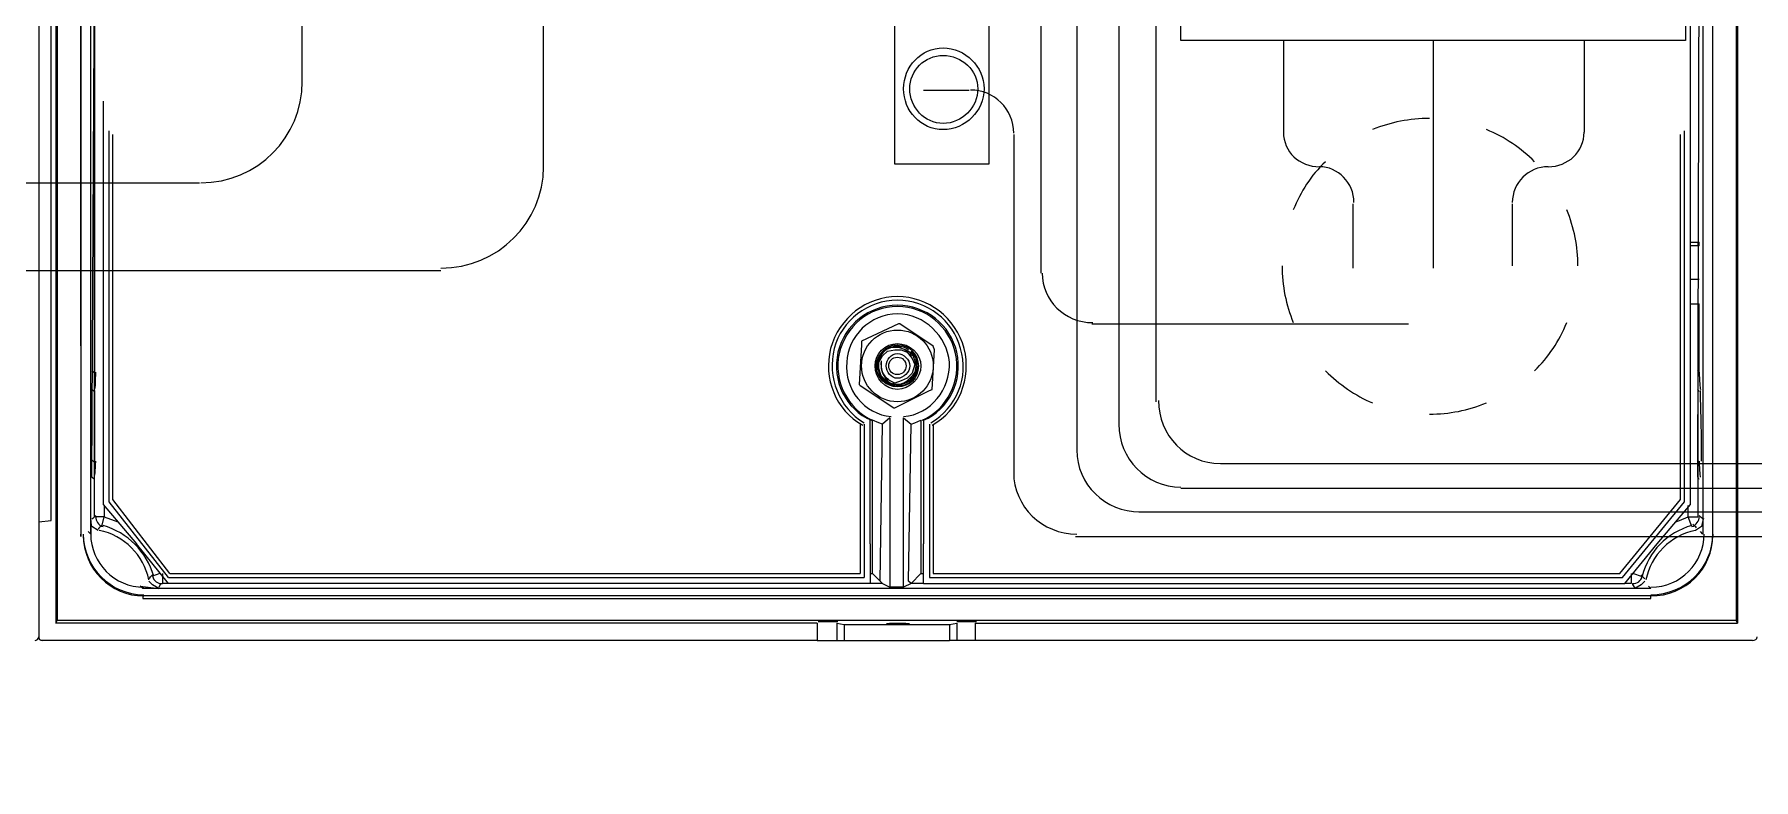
# Model space of a CAD drawing. Header units: metres. Extents: x 2999 to 3164, y 1641 to 1678.
# Drawn here: x 3005.558 to 3007.221, y 1644.201 to 1644.923 of the extents above; entities that cross this region are included whole.
import ezdxf

# ---------------------------------------------------------------- set-up
doc = ezdxf.new("R2010")
doc.units = ezdxf.units.M
doc.linetypes.add('CONTORNO_QUADRO_T', pattern=[0.35, 0.2, -0.15])

msp = doc.modelspace()

# ---------------------------------------------------------------- linework, layer by layer
at = {"color": 7, "linetype": 'Continuous', "lineweight": 20, "true_color": 0x000007}
for points in [[(3005.5618, 1647.6572), (3005.5618, 1644.3383), (3005.5618, 1644.3383)], [(3005.5618, 1647.6572), (3005.5618, 1644.3383), (3005.5618, 1644.3383)], [(3005.5797, 1647.5374), (3005.5797, 1644.3551), (3005.5797, 1644.3551)], [(3007.2044, 1647.5374), (3007.2044, 1644.3551), (3007.2044, 1644.3551)], [(3005.5785, 1647.5267), (3005.5785, 1644.3527), (3005.5785, 1644.3527)], [(3007.2056, 1647.5267), (3007.2056, 1644.3527), (3007.2056, 1644.3527)], [(3005.6025, 1647.3842), (3005.6001, 1647.3866), (3005.6025, 1644.4365)], [(3007.1817, 1644.4389), (3007.1817, 1644.4365), (3007.1817, 1647.3842), (3007.1793, 1647.3866)], [(3005.6121, 1644.4389), (3005.6121, 1647.3746), (3005.6025, 1647.3842), (3005.6025, 1644.4389)], [(3007.1817, 1644.4389), (3007.1817, 1647.3842), (3007.1721, 1647.3746), (3007.1721, 1644.4389)], [(3005.5618, 1644.4509), (3005.5738, 1644.4521), (3005.5738, 1645.5392), (3005.5618, 1645.5392)], [(3005.6157, 1644.4556), (3005.6157, 1645.0363), (3005.6157, 1645.0363)], [(3007.1602, 1644.4676), (3007.1602, 1645.0303), (3007.1602, 1645.0303)], [(3005.6157, 1644.4916), (3005.6133, 1644.494), (3005.6157, 1644.9812)], [(3005.6157, 1644.9812), (3005.6157, 1644.5945), (3005.6157, 1644.5945)], [(3007.1685, 1644.4916), (3007.1673, 1644.494), (3007.1685, 1644.9812)], [(3005.624, 1644.8579), (3005.624, 1644.4676), (3005.624, 1644.4676)], [(3005.63, 1644.47), (3005.63, 1644.8292), (3005.63, 1644.8292)], [(3005.6336, 1644.4724), (3005.6336, 1644.8256), (3005.6336, 1644.8256)], [(3007.1506, 1644.4724), (3007.1506, 1644.8256), (3007.1506, 1644.8256)], [(3007.1542, 1644.47), (3007.1542, 1644.8292), (3007.1542, 1644.8292)], [(3007.1602, 1644.7214), (3007.1685, 1644.7214), (3007.1685, 1644.7214)], [(3007.1685, 1644.7178), (3007.1602, 1644.7178), (3007.1602, 1644.7178)], [(3007.1673, 1644.7214), (3007.1673, 1644.7178), (3007.1673, 1644.7178)], [(3007.1685, 1644.7178), (3007.1685, 1644.7214), (3007.1685, 1644.7214)], [(3007.1602, 1644.6855), (3007.1685, 1644.6855), (3007.1685, 1644.6855)], [(3007.1602, 1644.6616), (3007.1685, 1644.6616), (3007.1685, 1644.6616)], [(3007.1673, 1644.6616), (3007.1673, 1644.4556), (3007.1673, 1644.4556)], [(3007.1685, 1644.5945), (3007.1685, 1644.6616), (3007.1685, 1644.6616)], [(3006.3831, 1644.5849), (3006.3819, 1644.5849), (3006.3771, 1644.5921), (3006.3735, 1644.5993), (3006.3735, 1644.6065), (3006.3783, 1644.6149), (3006.3843, 1644.6197), (3006.3939, 1644.6197), (3006.4011, 1644.6173), (3006.4071, 1644.6137), (3006.4095, 1644.6065), (3006.4107, 1644.6029), (3006.4095, 1644.5957), (3006.4071, 1644.5921)], [(3006.3879, 1644.5838), (3006.3819, 1644.5873), (3006.3771, 1644.5921), (3006.3747, 1644.5993), (3006.3747, 1644.6053), (3006.3783, 1644.6113), (3006.3831, 1644.6161), (3006.3903, 1644.6173), (3006.3963, 1644.6173), (3006.4023, 1644.6149), (3006.4071, 1644.6089), (3006.4095, 1644.6029), (3006.4071, 1644.5945), (3006.4023, 1644.5897), (3006.3963, 1644.5873), (3006.3903, 1644.5849), (3006.3831, 1644.5885)], [(3006.3951, 1644.6197), (3006.3927, 1644.6221), (3006.3927, 1644.6221)], [(3006.3939, 1644.6197), (3006.3963, 1644.6197), (3006.3963, 1644.6197)], [(3006.3999, 1644.6173), (3006.4023, 1644.6161), (3006.4023, 1644.6161)], [(3006.4071, 1644.6113), (3006.4047, 1644.6137), (3006.4071, 1644.6137)], [(3005.6157, 1644.5945), (3005.6133, 1644.5969), (3005.6133, 1644.5969)], [(3006.3771, 1644.5897), (3006.3747, 1644.5921), (3006.3747, 1644.5921)], [(3006.3771, 1644.6053), (3006.3771, 1644.5993), (3006.3783, 1644.5945), (3006.3819, 1644.5885), (3006.3855, 1644.5849), (3006.3915, 1644.5838), (3006.3963, 1644.5838), (3006.4023, 1644.5873), (3006.4071, 1644.5921)], [(3006.4107, 1644.6029), (3006.4095, 1644.5933), (3006.4047, 1644.5873), (3006.3951, 1644.5838), (3006.3879, 1644.5838)], [(3006.4095, 1644.5945), (3006.4071, 1644.5921), (3006.4071, 1644.5921)], [(3007.1685, 1644.5945), (3007.1673, 1644.5969), (3007.1673, 1644.5969)], [(3005.6157, 1644.5766), (3005.6133, 1644.579), (3005.6133, 1644.579)], [(3006.3843, 1644.5838), (3006.3831, 1644.5849), (3006.3831, 1644.5849)], [(3007.1685, 1644.5766), (3007.1673, 1644.579), (3007.1673, 1644.579)], [(3006.3568, 1644.5454), (3006.3568, 1644.4006), (3006.3568, 1644.4006)], [(3006.3604, 1644.5454), (3006.3604, 1644.397), (3006.3604, 1644.397)], [(3006.3664, 1644.4293), (3006.3664, 1644.549), (3006.3664, 1644.549)], [(3006.3855, 1644.5514), (3006.3783, 1644.5454), (3006.3747, 1644.5466), (3006.3687, 1644.549)], [(3006.3783, 1644.391), (3006.3687, 1644.4006), (3006.3687, 1644.549)], [(3006.3783, 1644.391), (3006.3759, 1644.3934), (3006.3783, 1644.5454)], [(3006.3855, 1644.5514), (3006.3855, 1644.3874), (3006.3855, 1644.3874)], [(3006.3987, 1644.5514), (3006.4059, 1644.5454), (3006.4095, 1644.5466), (3006.4154, 1644.549)], [(3006.3987, 1644.3874), (3006.3987, 1644.5514), (3006.3987, 1644.5514)], [(3006.4059, 1644.391), (3006.4035, 1644.3934), (3006.4059, 1644.5454)], [(3006.4154, 1644.549), (3006.4154, 1644.4006), (3006.4059, 1644.391)], [(3006.4178, 1644.549), (3006.4178, 1644.4293), (3006.4178, 1644.4293)], [(3006.4238, 1644.5454), (3006.4238, 1644.397), (3006.4238, 1644.397)], [(3006.4274, 1644.5454), (3006.4274, 1644.4006), (3006.4274, 1644.4006)], [(3005.6157, 1644.5083), (3005.6133, 1644.5107), (3005.6133, 1644.5107)], [(3007.1685, 1644.5083), (3007.1673, 1644.5107), (3007.1673, 1644.5107)], [(3005.6157, 1644.4916), (3005.6133, 1644.494), (3005.6133, 1644.494)], [(3007.1685, 1644.4916), (3007.1673, 1644.494), (3007.1673, 1644.494)], [(3005.624, 1644.4676), (3005.6564, 1644.4293), (3005.6564, 1644.4293)], [(3005.6252, 1644.4664), (3005.6252, 1644.4556), (3005.6252, 1644.4556)], [(3005.6875, 1644.397), (3005.63, 1644.47), (3005.63, 1644.47)], [(3005.6887, 1644.4006), (3005.6336, 1644.4724), (3005.6336, 1644.4724)], [(3007.0919, 1644.4006), (3007.1506, 1644.4724), (3007.1506, 1644.4724)], [(3007.0943, 1644.397), (3007.1542, 1644.47), (3007.1542, 1644.47)], [(3007.1278, 1644.4293), (3007.1602, 1644.4676), (3007.1602, 1644.4676)], [(3007.1578, 1644.4556), (3007.1578, 1644.4664), (3007.1578, 1644.4664)], [(3005.6121, 1644.4389), (3005.6097, 1644.4413), (3005.6097, 1644.4413)], [(3005.6121, 1644.4521), (3005.6121, 1644.4389), (3005.6121, 1644.4389)], [(3005.6192, 1644.4425), (3005.6133, 1644.4461), (3005.6121, 1644.4521)], [(3005.6228, 1644.4461), (3005.6252, 1644.4556), (3005.6157, 1644.4556)], [(3005.6252, 1644.4556), (3005.6348, 1644.4521), (3005.6384, 1644.4509)], [(3007.1458, 1644.4509), (3007.1494, 1644.4521), (3007.1578, 1644.4556)], [(3007.1613, 1644.4461), (3007.1578, 1644.4556), (3007.1673, 1644.4556)], [(3007.1721, 1644.4521), (3007.1709, 1644.4461), (3007.1649, 1644.4425)], [(3007.1721, 1644.4389), (3007.1697, 1644.4413), (3007.1697, 1644.4413)], [(3007.1721, 1644.4521), (3007.1721, 1644.4389), (3007.1721, 1644.4389)], [(3005.6025, 1644.4365), (3005.6025, 1644.4389), (3005.6025, 1644.4389)], [(3005.6875, 1644.391), (3005.6564, 1644.4293), (3005.6564, 1644.4293)], [(3006.3664, 1644.4293), (3006.3664, 1644.391), (3005.6875, 1644.391)], [(3006.4178, 1644.391), (3006.4178, 1644.4293), (3006.4178, 1644.4293)], [(3006.4178, 1644.391), (3007.0967, 1644.391), (3007.1278, 1644.4293)], [(3005.6779, 1644.3862), (3005.6719, 1644.3898), (3005.6683, 1644.3934)], [(3005.6791, 1644.4006), (3005.6719, 1644.3982), (3005.6719, 1644.3982)], [(3005.6815, 1644.4006), (3005.6815, 1644.391), (3005.6815, 1644.391)], [(3005.6875, 1644.391), (3005.6815, 1644.391), (3005.6815, 1644.391)], [(3005.6875, 1644.397), (3006.3604, 1644.397), (3006.3604, 1644.397)], [(3005.6887, 1644.4006), (3006.3568, 1644.4006), (3006.3568, 1644.4006)], [(3006.3664, 1644.4006), (3006.3687, 1644.4006), (3006.3687, 1644.4006)], [(3006.3783, 1644.391), (3006.3664, 1644.391), (3006.3664, 1644.391)], [(3006.3783, 1644.391), (3006.3855, 1644.3874), (3006.3855, 1644.3874)], [(3006.4059, 1644.391), (3006.3987, 1644.3874), (3006.3855, 1644.3874)], [(3006.4178, 1644.391), (3006.4059, 1644.391), (3006.4059, 1644.391)], [(3006.4154, 1644.4006), (3006.4178, 1644.4006), (3006.4178, 1644.4006)], [(3006.4238, 1644.397), (3007.0943, 1644.397), (3007.0943, 1644.397)], [(3006.4274, 1644.4006), (3007.0919, 1644.4006), (3007.0919, 1644.4006)], [(3007.1027, 1644.391), (3007.0967, 1644.391), (3007.0967, 1644.391)], [(3007.1027, 1644.4006), (3007.1027, 1644.391), (3007.1027, 1644.391)], [(3007.1051, 1644.4006), (3007.1123, 1644.3982), (3007.1123, 1644.3982)], [(3007.1159, 1644.3934), (3007.1123, 1644.3898), (3007.1063, 1644.3862)], [(3005.6624, 1644.3862), (3005.66, 1644.3886), (3005.6779, 1644.3862)], [(3007.1218, 1644.3862), (3005.6624, 1644.3862), (3005.6624, 1644.3862)], [(3007.1218, 1644.379), (3005.6624, 1644.379), (3005.6624, 1644.379)], [(3005.6624, 1644.379), (3005.6624, 1644.3766), (3005.6624, 1644.3766)], [(3005.6624, 1644.3766), (3007.1218, 1644.3766), (3007.1218, 1644.379)], [(3007.1218, 1644.3862), (3007.1063, 1644.3862), (3007.1063, 1644.3862)], [(3007.1218, 1644.3862), (3007.1194, 1644.3886), (3007.1194, 1644.3886)], [(3006.3149, 1644.3527), (3005.5785, 1644.3527), (3005.5797, 1644.3551)], [(3006.4681, 1644.3527), (3007.2056, 1644.3527), (3007.2044, 1644.3551), (3005.5797, 1644.3551)], [(3006.3149, 1644.3527), (3006.3149, 1644.3359), (3006.334, 1644.3359)], [(3006.334, 1644.3527), (3006.3412, 1644.3515), (3006.3412, 1644.3515)], [(3006.334, 1644.3527), (3006.334, 1644.3359), (3006.3412, 1644.3359)], [(3006.3412, 1644.3515), (3006.3412, 1644.3359), (3006.443, 1644.3359)], [(3006.443, 1644.3515), (3006.4502, 1644.3527), (3006.4502, 1644.3527)], [(3006.4502, 1644.3527), (3006.4502, 1644.3359), (3006.443, 1644.3359)], [(3006.443, 1644.3515), (3006.443, 1644.3359), (3006.443, 1644.3359)], [(3006.4681, 1644.3527), (3006.4681, 1644.3359), (3006.4502, 1644.3359)], [(3006.3149, 1644.3359), (3005.5642, 1644.3359), (3005.5642, 1644.3359)], [(3007.22, 1644.3359), (3006.4681, 1644.3359), (3006.4681, 1644.3359)]]:
    msp.add_lwpolyline(points, dxfattribs=at)
at = {"color": 1, "linetype": 'Continuous', "lineweight": 20, "true_color": 0x000001}
for points in [[(3005.8168, 1644.8771), (3005.8168, 1645.6685), (3005.8168, 1645.6685)], [(3006.6429, 1645.5919), (3006.6429, 1644.567), (3006.6429, 1644.567)], [(3006.607, 1645.5847), (3006.607, 1644.5442), (3006.607, 1644.5442)], [(3005.8168, 1644.8771), (3005.8168, 1645.5284), (3005.8168, 1645.5284)], [(3006.5663, 1645.5368), (3006.5663, 1644.5191), (3006.5663, 1644.5191)], [(3006.7662, 1644.9166), (3006.7662, 1644.828), (3006.7662, 1644.828)], [(3006.9111, 1644.9166), (3006.9111, 1644.6963), (3006.9111, 1644.6963)], [(3007.0572, 1644.9166), (3007.0572, 1644.828), (3007.0572, 1644.828)], [(3004.5046, 1644.7789), (3005.7174, 1644.7789), (3005.7174, 1644.7789)], [(3006.8333, 1644.7586), (3006.8333, 1644.6963), (3006.8333, 1644.6963)], [(3006.9877, 1644.7586), (3006.9877, 1644.6987), (3006.9877, 1644.6987)], [(3006.7052, 1644.5071), (3007.4032, 1644.5071), (3007.4032, 1644.5071)], [(3006.6669, 1644.4832), (3007.5169, 1644.4832), (3007.5169, 1644.4832)], [(3006.6262, 1644.4604), (3007.6439, 1644.4604), (3007.6439, 1644.4604)]]:
    msp.add_lwpolyline(points, dxfattribs=at)
at = {"color": 7, "linetype": 'Continuous', "lineweight": 20, "true_color": 0x000007}
for points in [[(3006.6669, 1645.5452), (3007.1554, 1645.5452), (3007.1554, 1644.9166), (3006.6669, 1644.9166)], [(3006.3903, 1645.1632), (3006.4813, 1645.1632), (3006.4813, 1644.7969), (3006.3903, 1644.7969)], [(3006.4286, 1644.6173), (3006.4274, 1644.6209), (3006.3951, 1644.6424), (3006.3939, 1644.6424), (3006.358, 1644.6257), (3006.358, 1644.6221), (3006.3556, 1644.5838), (3006.3568, 1644.5826), (3006.3891, 1644.561), (3006.3903, 1644.561), (3006.4238, 1644.5778), (3006.4262, 1644.579)]]:
    msp.add_lwpolyline(points, close=True, dxfattribs=at)
at = {"color": 5, "linetype": 'Continuous', "lineweight": 20, "true_color": 0x000005}
for points in [[(3006.0503, 1644.7945), (3006.0503, 1645.2063), (3006.0503, 1645.2063)], [(3006.5316, 1644.9369), (3006.5316, 1644.6915), (3006.5316, 1644.6915)], [(3006.4178, 1644.8687), (3006.4621, 1644.8687), (3006.4621, 1644.8687)], [(3006.5052, 1644.8256), (3006.5052, 1644.4987), (3006.5052, 1644.4987)], [(3005.5342, 1644.6939), (3005.9509, 1644.6939), (3005.9509, 1644.6939)], [(3006.5807, 1644.6424), (3006.8872, 1644.6424), (3006.8872, 1644.6424)], [(3006.5651, 1644.4365), (3007.7504, 1644.4365), (3007.7504, 1644.4365)]]:
    msp.add_lwpolyline(points, dxfattribs=at)
at = {"color": 30, "linetype": 'CONTORNO_QUADRO_T', "lineweight": 20, "ltscale": 0.1}
msp.add_open_spline([(3009.3009, 1646.2156), (3009.3009, 1647.7685), (3008.0413, 1649.0281), (3006.4873, 1649.0281), (3006.4873, 1649.0281), (3004.9344, 1649.0281), (3003.6749, 1647.7685), (3003.6749, 1646.2156), (3003.6749, 1646.2156), (3003.6749, 1644.6616), (3004.9344, 1643.402), (3006.4873, 1643.402), (3006.4873, 1643.402), (3008.0413, 1643.402), (3009.3009, 1644.6616), (3009.3009, 1646.2156)], degree=3, knots=[0, 0, 0, 0, 0.0625, 0.0625, 0.0625, 0.062501, 0.125, 0.125, 0.125, 0.125001, 0.1875, 0.1875, 0.1875, 0.187501, 1, 1, 1, 1], dxfattribs=at)
at = {"color": 7, "linetype": 'Continuous', "lineweight": 20, "true_color": 0x000007}
for points, knots in [([(3006.4765, 1644.8699), (3006.4765, 1644.8915), (3006.4585, 1644.9094), (3006.437, 1644.9094), (3006.437, 1644.9094), (3006.4154, 1644.9094), (3006.3987, 1644.8915), (3006.3987, 1644.8699), (3006.3987, 1644.8699), (3006.3987, 1644.8484), (3006.4154, 1644.8304), (3006.437, 1644.8304), (3006.437, 1644.8304), (3006.4585, 1644.8304), (3006.4765, 1644.8484), (3006.4765, 1644.8699)], [0, 0, 0, 0, 0.0625, 0.0625, 0.0625, 0.062501, 0.125, 0.125, 0.125, 0.125001, 0.1875, 0.1875, 0.1875, 0.187501, 1, 1, 1, 1]), ([(3006.4705, 1644.8699), (3006.4705, 1644.8879), (3006.455, 1644.9022), (3006.437, 1644.9022), (3006.437, 1644.9022), (3006.419, 1644.9022), (3006.4047, 1644.8879), (3006.4047, 1644.8699), (3006.4047, 1644.8699), (3006.4047, 1644.8519), (3006.419, 1644.8364), (3006.437, 1644.8364), (3006.437, 1644.8364), (3006.455, 1644.8364), (3006.4705, 1644.8519), (3006.4705, 1644.8699)], [0, 0, 0, 0, 0.0625, 0.0625, 0.0625, 0.062501, 0.125, 0.125, 0.125, 0.125001, 0.1875, 0.1875, 0.1875, 0.187501, 1, 1, 1, 1]), ([(3006.4262, 1644.5442), (3006.4526, 1644.5586), (3006.4645, 1644.5897), (3006.4573, 1644.6185), (3006.4573, 1644.6185), (3006.449, 1644.6484), (3006.4226, 1644.6688), (3006.3927, 1644.6688), (3006.3927, 1644.6688), (3006.3628, 1644.6688), (3006.3364, 1644.6484), (3006.328, 1644.6185), (3006.328, 1644.6185), (3006.3209, 1644.5897), (3006.3328, 1644.5586), (3006.3592, 1644.5442)], [0, 0, 0, 0, 0.0625, 0.0625, 0.0625, 0.062501, 0.125, 0.125, 0.125, 0.125001, 0.1875, 0.1875, 0.1875, 0.187501, 1, 1, 1, 1]), ([(3006.425, 1644.5466), (3006.4502, 1644.561), (3006.4621, 1644.5909), (3006.4538, 1644.6185), (3006.4538, 1644.6185), (3006.4466, 1644.646), (3006.4214, 1644.6652), (3006.3927, 1644.6652), (3006.3927, 1644.6652), (3006.364, 1644.6652), (3006.3388, 1644.646), (3006.3316, 1644.6185), (3006.3316, 1644.6185), (3006.3244, 1644.5909), (3006.3364, 1644.561), (3006.3604, 1644.5466)], [0, 0, 0, 0, 0.0625, 0.0625, 0.0625, 0.062501, 0.125, 0.125, 0.125, 0.125001, 0.1875, 0.1875, 0.1875, 0.187501, 1, 1, 1, 1]), ([(3006.4178, 1644.549), (3006.443, 1644.5598), (3006.4561, 1644.5873), (3006.4502, 1644.6149), (3006.4502, 1644.6149), (3006.4442, 1644.6412), (3006.4202, 1644.6604), (3006.3927, 1644.6604), (3006.3927, 1644.6604), (3006.3652, 1644.6604), (3006.3412, 1644.6412), (3006.3352, 1644.6149), (3006.3352, 1644.6149), (3006.3292, 1644.5873), (3006.3424, 1644.5598), (3006.3676, 1644.549)], [0, 0, 0, 0, 0.0625, 0.0625, 0.0625, 0.062501, 0.125, 0.125, 0.125, 0.125001, 0.1875, 0.1875, 0.1875, 0.187501, 1, 1, 1, 1]), ([(3006.4166, 1644.549), (3006.4406, 1644.5598), (3006.455, 1644.5873), (3006.449, 1644.6137), (3006.449, 1644.6137), (3006.443, 1644.64), (3006.4202, 1644.6592), (3006.3927, 1644.6592), (3006.3927, 1644.6592), (3006.3652, 1644.6592), (3006.3424, 1644.64), (3006.3364, 1644.6137), (3006.3364, 1644.6137), (3006.3304, 1644.5873), (3006.3448, 1644.5598), (3006.3687, 1644.549)], [0, 0, 0, 0, 0.0625, 0.0625, 0.0625, 0.062501, 0.125, 0.125, 0.125, 0.125001, 0.1875, 0.1875, 0.1875, 0.187501, 1, 1, 1, 1]), ([(3006.3987, 1644.5526), (3006.425, 1644.555), (3006.4442, 1644.579), (3006.443, 1644.6053), (3006.443, 1644.6053), (3006.4406, 1644.6304), (3006.419, 1644.652), (3006.3927, 1644.652), (3006.3927, 1644.652), (3006.3664, 1644.652), (3006.3448, 1644.6304), (3006.3436, 1644.6053), (3006.3436, 1644.6053), (3006.3412, 1644.579), (3006.3604, 1644.555), (3006.3867, 1644.5526)], [0, 0, 0, 0, 0.0625, 0.0625, 0.0625, 0.062501, 0.125, 0.125, 0.125, 0.125001, 0.1875, 0.1875, 0.1875, 0.187501, 1, 1, 1, 1]), ([(3006.4274, 1644.6017), (3006.4274, 1644.6209), (3006.4118, 1644.6364), (3006.3927, 1644.6364), (3006.3927, 1644.6364), (3006.3735, 1644.6364), (3006.358, 1644.6209), (3006.358, 1644.6017), (3006.358, 1644.6017), (3006.358, 1644.5826), (3006.3735, 1644.567), (3006.3927, 1644.567), (3006.3927, 1644.567), (3006.4118, 1644.567), (3006.4274, 1644.5826), (3006.4274, 1644.6017)], [0, 0, 0, 0, 0.0625, 0.0625, 0.0625, 0.062501, 0.125, 0.125, 0.125, 0.125001, 0.1875, 0.1875, 0.1875, 0.187501, 1, 1, 1, 1]), ([(3006.4154, 1644.6017), (3006.4154, 1644.6137), (3006.4047, 1644.6233), (3006.3927, 1644.6233), (3006.3927, 1644.6233), (3006.3807, 1644.6233), (3006.3711, 1644.6137), (3006.3711, 1644.6017), (3006.3711, 1644.6017), (3006.3711, 1644.5897), (3006.3807, 1644.579), (3006.3927, 1644.579), (3006.3927, 1644.579), (3006.4047, 1644.579), (3006.4154, 1644.5897), (3006.4154, 1644.6017)], [0, 0, 0, 0, 0.0625, 0.0625, 0.0625, 0.062501, 0.125, 0.125, 0.125, 0.125001, 0.1875, 0.1875, 0.1875, 0.187501, 1, 1, 1, 1]), ([(3006.413, 1644.6017), (3006.413, 1644.6125), (3006.4047, 1644.6221), (3006.3927, 1644.6221), (3006.3927, 1644.6221), (3006.3819, 1644.6221), (3006.3723, 1644.6125), (3006.3723, 1644.6017), (3006.3723, 1644.6017), (3006.3723, 1644.5897), (3006.3819, 1644.5814), (3006.3927, 1644.5814), (3006.3927, 1644.5814), (3006.4047, 1644.5814), (3006.413, 1644.5897), (3006.413, 1644.6017)], [0, 0, 0, 0, 0.0625, 0.0625, 0.0625, 0.062501, 0.125, 0.125, 0.125, 0.125001, 0.1875, 0.1875, 0.1875, 0.187501, 1, 1, 1, 1]), ([(3006.4035, 1644.6173), (3006.3987, 1644.6209), (3006.3915, 1644.6221), (3006.3843, 1644.6185), (3006.3843, 1644.6185), (3006.3783, 1644.6161), (3006.3747, 1644.6101), (3006.3735, 1644.6029), (3006.3735, 1644.6029), (3006.3735, 1644.5957), (3006.3759, 1644.5897), (3006.3819, 1644.5861)], [0, 0, 0, 0, 0.083333, 0.083333, 0.083333, 0.083334, 0.166667, 0.166667, 0.166667, 0.166668, 1, 1, 1, 1]), ([(3006.3819, 1644.5861), (3006.3903, 1644.5802), (3006.4023, 1644.5814), (3006.4083, 1644.5897), (3006.4083, 1644.5897), (3006.4142, 1644.5981), (3006.413, 1644.6089), (3006.4059, 1644.6161)], [0, 0, 0, 0, 0.125, 0.125, 0.125, 0.125001, 1, 1, 1, 1]), ([(3006.4047, 1644.6017), (3006.4047, 1644.6077), (3006.3987, 1644.6137), (3006.3927, 1644.6137), (3006.3927, 1644.6137), (3006.3867, 1644.6137), (3006.3819, 1644.6077), (3006.3819, 1644.6017), (3006.3819, 1644.6017), (3006.3819, 1644.5957), (3006.3867, 1644.5897), (3006.3927, 1644.5897), (3006.3927, 1644.5897), (3006.3987, 1644.5897), (3006.4047, 1644.5957), (3006.4047, 1644.6017)], [0, 0, 0, 0, 0.0625, 0.0625, 0.0625, 0.062501, 0.125, 0.125, 0.125, 0.125001, 0.1875, 0.1875, 0.1875, 0.187501, 1, 1, 1, 1]), ([(3006.4011, 1644.6017), (3006.4011, 1644.6065), (3006.3975, 1644.6101), (3006.3927, 1644.6101), (3006.3927, 1644.6101), (3006.3879, 1644.6101), (3006.3843, 1644.6065), (3006.3843, 1644.6017), (3006.3843, 1644.6017), (3006.3843, 1644.5969), (3006.3879, 1644.5933), (3006.3927, 1644.5933), (3006.3927, 1644.5933), (3006.3975, 1644.5933), (3006.4011, 1644.5969), (3006.4011, 1644.6017)], [0, 0, 0, 0, 0.0625, 0.0625, 0.0625, 0.062501, 0.125, 0.125, 0.125, 0.125001, 0.1875, 0.1875, 0.1875, 0.187501, 1, 1, 1, 1]), ([(3006.3412, 1644.3515), (3006.3436, 1644.3515), (3006.3664, 1644.3515), (3006.3927, 1644.3515), (3006.3927, 1644.3515), (3006.419, 1644.3515), (3006.4418, 1644.3515), (3006.4442, 1644.3515)], [0, 0, 0, 0, 0.125, 0.125, 0.125, 0.125001, 1, 1, 1, 1]), ([(3006.4047, 1644.3515), (3006.4047, 1644.3527), (3006.3987, 1644.3527), (3006.3927, 1644.3527), (3006.3927, 1644.3527), (3006.3867, 1644.3527), (3006.3819, 1644.3527), (3006.3819, 1644.3515), (3006.3819, 1644.3515), (3006.3819, 1644.3515), (3006.3867, 1644.3515), (3006.3927, 1644.3515), (3006.3927, 1644.3515), (3006.3987, 1644.3515), (3006.4047, 1644.3515), (3006.4047, 1644.3515)], [0, 0, 0, 0, 0.0625, 0.0625, 0.0625, 0.062501, 0.125, 0.125, 0.125, 0.125001, 0.1875, 0.1875, 0.1875, 0.187501, 1, 1, 1, 1])]:
    msp.add_open_spline(points, degree=3, knots=knots, dxfattribs=at)
at = {"color": 1, "linetype": 'Continuous', "lineweight": 20, "true_color": 0x000001}
for points in [[(3005.7186, 1644.7789), (3005.7737, 1644.7789), (3005.8168, 1644.8232), (3005.8168, 1644.8771)], [(3006.7662, 1644.828), (3006.7662, 1644.8088), (3006.7818, 1644.7945), (3006.801, 1644.7945)], [(3007.0225, 1644.7945), (3007.0416, 1644.7945), (3007.0572, 1644.8088), (3007.0572, 1644.828)], [(3006.8345, 1644.7598), (3006.8345, 1644.7789), (3006.8189, 1644.7945), (3006.801, 1644.7945)], [(3007.0225, 1644.7945), (3007.0033, 1644.7945), (3006.9877, 1644.7789), (3006.9877, 1644.7598)], [(3006.6453, 1644.5682), (3006.6453, 1644.5347), (3006.6717, 1644.5071), (3006.7052, 1644.5071)], [(3006.607, 1644.5454), (3006.607, 1644.5119), (3006.6333, 1644.4844), (3006.6669, 1644.4844)], [(3006.5663, 1644.5203), (3006.5663, 1644.4868), (3006.5938, 1644.4604), (3006.6274, 1644.4604)]]:
    msp.add_open_spline(points, degree=3, dxfattribs=at)
at = {"color": 5, "linetype": 'Continuous', "lineweight": 20, "true_color": 0x000005}
for points in [[(3006.5052, 1644.8268), (3006.5052, 1644.8507), (3006.4861, 1644.8687), (3006.4633, 1644.8687)], [(3005.9509, 1644.6963), (3006.006, 1644.6963), (3006.0503, 1644.7406), (3006.0503, 1644.7945)], [(3006.5328, 1644.6915), (3006.5328, 1644.6652), (3006.5543, 1644.6436), (3006.5819, 1644.6436)], [(3006.5052, 1644.4987), (3006.5052, 1644.4652), (3006.5328, 1644.4389), (3006.5663, 1644.4389)]]:
    msp.add_open_spline(points, degree=3, dxfattribs=at)
at = {"color": 7, "linetype": 'Continuous', "lineweight": 20, "true_color": 0x000007}
for points in [[(3006.9075, 1644.8412), (3006.8884, 1644.8412), (3006.8704, 1644.8376), (3006.8524, 1644.8304)], [(3007.0093, 1644.7993), (3006.9961, 1644.8124), (3006.9806, 1644.8232), (3006.9626, 1644.8304)], [(3006.807, 1644.7993), (3006.7926, 1644.7861), (3006.783, 1644.7705), (3006.7758, 1644.7526)], [(3007.0512, 1644.6987), (3007.0512, 1644.7166), (3007.0476, 1644.7358), (3007.0404, 1644.7526)], [(3006.765, 1644.6987), (3006.765, 1644.6795), (3006.7686, 1644.6604), (3006.7758, 1644.6436)], [(3007.0093, 1644.5969), (3007.0225, 1644.6101), (3007.0332, 1644.6257), (3007.0404, 1644.6436)], [(3006.4118, 1644.6017), (3006.4118, 1644.6065), (3006.4107, 1644.6101), (3006.4083, 1644.6137)], [(3005.6157, 1644.579), (3005.6169, 1644.5802), (3005.6169, 1644.5873), (3005.6169, 1644.5957)], [(3006.3771, 1644.6065), (3006.3759, 1644.5993), (3006.3783, 1644.5921), (3006.3843, 1644.5885)], [(3006.3879, 1644.5849), (3006.3951, 1644.5826), (3006.4035, 1644.5849), (3006.4071, 1644.5909)], [(3006.807, 1644.5969), (3006.8201, 1644.5838), (3006.8357, 1644.573), (3006.8524, 1644.5658)], [(3007.1685, 1644.5957), (3007.1685, 1644.5873), (3007.1697, 1644.5802), (3007.1697, 1644.579)], [(3005.6157, 1644.5778), (3005.6157, 1644.5694), (3005.6157, 1644.5418), (3005.6157, 1644.5095)], [(3007.1709, 1644.5095), (3007.1709, 1644.5418), (3007.1697, 1644.5694), (3007.1697, 1644.5778)], [(3006.9075, 1644.555), (3006.9267, 1644.555), (3006.9446, 1644.5586), (3006.9626, 1644.5658)], [(3005.6157, 1644.494), (3005.6157, 1644.494), (3005.6169, 1644.4999), (3005.6169, 1644.5095)], [(3007.1685, 1644.5095), (3007.1685, 1644.4999), (3007.1697, 1644.494), (3007.1697, 1644.494)], [(3005.6169, 1644.4568), (3005.6157, 1644.4556), (3005.6145, 1644.4544), (3005.6133, 1644.4532)], [(3005.6169, 1644.4556), (3005.6169, 1644.4521), (3005.6192, 1644.4473), (3005.624, 1644.4461)], [(3005.6228, 1644.4473), (3005.6216, 1644.4461), (3005.6204, 1644.4449), (3005.6192, 1644.4437)], [(3005.6683, 1644.3946), (3005.6635, 1644.4185), (3005.6444, 1644.4377), (3005.6204, 1644.4425)], [(3005.6731, 1644.3982), (3005.6659, 1644.4221), (3005.648, 1644.4401), (3005.624, 1644.4473)], [(3007.1613, 1644.4473), (3007.1374, 1644.4401), (3007.1194, 1644.4221), (3007.1135, 1644.3982)], [(3007.1649, 1644.4425), (3007.141, 1644.4377), (3007.1218, 1644.4185), (3007.117, 1644.3946)], [(3007.1613, 1644.4461), (3007.1661, 1644.4473), (3007.1685, 1644.4521), (3007.1685, 1644.4556)], [(3007.1661, 1644.4449), (3007.1649, 1644.4461), (3007.1637, 1644.4473), (3007.1625, 1644.4485)], [(3007.1733, 1644.4532), (3007.1709, 1644.4544), (3007.1697, 1644.4556), (3007.1685, 1644.4568)], [(3005.6049, 1644.4389), (3005.6049, 1644.4066), (3005.6312, 1644.3802), (3005.6635, 1644.3802)], [(3005.6049, 1644.4377), (3005.6049, 1644.4054), (3005.6312, 1644.379), (3005.6635, 1644.379)], [(3005.6121, 1644.4389), (3005.6121, 1644.4113), (3005.6348, 1644.3874), (3005.6635, 1644.3874)], [(3005.6121, 1644.4389), (3005.6121, 1644.4113), (3005.6348, 1644.3874), (3005.6635, 1644.3874)], [(3007.1218, 1644.3874), (3007.1506, 1644.3874), (3007.1733, 1644.4113), (3007.1733, 1644.4389)], [(3007.1218, 1644.3802), (3007.1554, 1644.3802), (3007.1817, 1644.4066), (3007.1817, 1644.4389)], [(3007.1218, 1644.3874), (3007.1506, 1644.3874), (3007.1733, 1644.4113), (3007.1733, 1644.4389)], [(3007.1218, 1644.379), (3007.1554, 1644.379), (3007.1817, 1644.4054), (3007.1817, 1644.4377)], [(3005.6683, 1644.3958), (3005.6695, 1644.397), (3005.6707, 1644.3982), (3005.6719, 1644.3994)], [(3005.6719, 1644.3982), (3005.6731, 1644.3934), (3005.6767, 1644.391), (3005.6815, 1644.391)], [(3005.6779, 1644.3874), (3005.6791, 1644.3886), (3005.6791, 1644.3898), (3005.6803, 1644.391)], [(3007.1039, 1644.391), (3007.1087, 1644.391), (3007.1123, 1644.3934), (3007.1135, 1644.3982)], [(3007.1039, 1644.391), (3007.1039, 1644.3898), (3007.1051, 1644.3886), (3007.1063, 1644.3874)], [(3007.1123, 1644.3994), (3007.1135, 1644.3982), (3007.1147, 1644.397), (3007.1159, 1644.3958)], [(3006.3352, 1644.3539), (3006.334, 1644.3539), (3006.3256, 1644.3539), (3006.3161, 1644.3539)], [(3006.4693, 1644.3539), (3006.4597, 1644.3539), (3006.4514, 1644.3539), (3006.4502, 1644.3539)], [(3005.5582, 1644.3359), (3005.5594, 1644.3359), (3005.5618, 1644.3371), (3005.5618, 1644.3395)], [(3005.5618, 1644.3395), (3005.5618, 1644.3371), (3005.563, 1644.3359), (3005.5654, 1644.3359)], [(3007.22, 1644.3359), (3007.2224, 1644.3359), (3007.2248, 1644.3371), (3007.2248, 1644.3395)]]:
    msp.add_open_spline(points, degree=3, dxfattribs=at)

doc.saveas('drawing.dxf')
